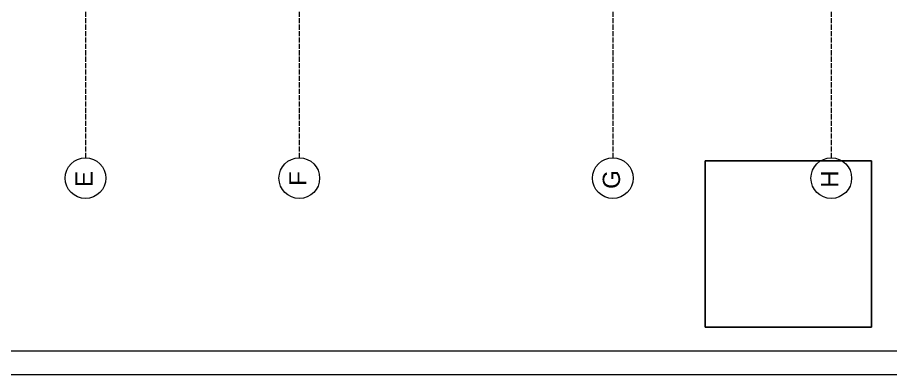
# Model space of a CAD drawing. Header units: metres. Extents: x -2 to 3328848, y -2 to 2725060.
# Drawn here: x 1662973.7 to 1663157.5, y 1362713.7 to 1362788.9 of the extents above; entities that cross this region are included whole.
import ezdxf
from ezdxf.enums import TextEntityAlignment as Align

# ---------------------------------------------------------------- set-up
doc = ezdxf.new("R2010")
doc.units = ezdxf.units.M
doc.linetypes.add('ACAD_ISO02W100', pattern=[15, 12, -3])
doc.linetypes.add('DOT', pattern=[0.25, 0, -0.25])
doc.layers.get('0').update_dxf_attribs({"color": 253, "lineweight": 0})
doc.layers.add('CAJETIN', color=7, linetype='Continuous', lineweight=0, true_color=0x000000)
doc.layers.add('L.COLUMNA', color=253, linetype='Continuous', lineweight=0)
doc.layers.add('letra', color=253, linetype='DOT', lineweight=0)
doc.styles.get("Standard").update_dxf_attribs({"font": 'arial.ttf'})
picture_1 = doc.add_image_def('image1.png', size_in_pixel=(477, 477))

# ---------------------------------------------------------------- blocks, each defined once
blk = doc.blocks.new('*U96')
for points in [[(-594, 0), (0, 0), (0, 420), (-594, 420)], [(-589, 5), (-5, 5), (-5, 415), (-589, 415)], [(-170, 45), (-205, 45), (-205, 10), (-170, 10)]]:
    blk.add_lwpolyline(points, close=True)
at = {"lineweight": 30, "flags": 104}
blk.add_attdef('NOMBRE_PROYECTO', text='', height=5, dxfattribs=at).set_placement((-165, 63.27), align=Align.TOP_LEFT)
for tag, p in [('PROMOTOR', (-133.74, 41.5)), ('SITUACION', (-133.74, 34.5)), ('AUTOR', (-133.74, 27.5)), ('1/X', (-133.74, 20.5)), ('XX/XX/XXXX', (-80.02, 20.5)), ('V.X', (-25.12, 20.5)), ('NOMBRE_PLANO', (-133.74, 13.5)), ('X', (-25.12, 13.48))]:
    blk.add_attdef(tag, text='', height=3.5).set_placement(p, align=Align.MIDDLE_LEFT)

msp = doc.modelspace()

# ---------------------------------------------------------------- linework, layer by layer
at = {"ltscale": 0.2}
for centre in [(1662988.022, 1362755.069), (1663033.022, 1362755.069), (1663099.022, 1362755.069), (1663145.002, 1362755.069)]:
    msp.add_circle(centre, 4.285, dxfattribs=at)
at = {"layer": 'CAJETIN', "linetype": 'Continuous'}
for points in [[(1662729.448, 1362713.679), (1663323.448, 1362713.679), (1663323.448, 1363133.679), (1662729.448, 1363133.679)], [(1662734.448, 1362718.679), (1663318.448, 1362718.679), (1663318.448, 1363128.679), (1662734.448, 1363128.679)]]:
    msp.add_lwpolyline(points, close=True, dxfattribs=at)
at = {"layer": 'L.COLUMNA', "linetype": 'ACAD_ISO02W100', "ltscale": 0.09}
for p, q in [((1662988.022, 1362818.46), (1662988.022, 1362759.354)), ((1663033.022, 1362818.46), (1663033.022, 1362759.354)), ((1663099.022, 1362818.46), (1663099.022, 1362759.354)), ((1663145.002, 1362818.46), (1663145.002, 1362759.354))]:
    msp.add_line(p, q, dxfattribs=at)

# ---------------------------------------------------------------- block references
at = {"layer": 'CAJETIN', "color": 0}
msp.add_blockref('*U96', (1663323.448, 1362713.679), dxfattribs=at)

# ---------------------------------------------------------------- texts
at = {"layer": 'letra', "linetype": 'ACAD_ISO02W100', "ltscale": 0.009}
for s, p in [('E', (1662989.53, 1362753.18)), ('F', (1663034.53, 1362753.41)), ('G', (1663100.53, 1362752.792)), ('H', (1663146.511, 1362753.031))]:
    msp.add_text(s, height=3.64, rotation=90, dxfattribs=at).set_placement(p)

# ---------------------------------------------------------------- pictures from other files: only their frames are drawn
image = msp.add_image(picture_1, insert=(1663118.448, 1362723.679), size_in_units=(35, 35))
image.dxf.flags = 7

doc.saveas('drawing.dxf')
